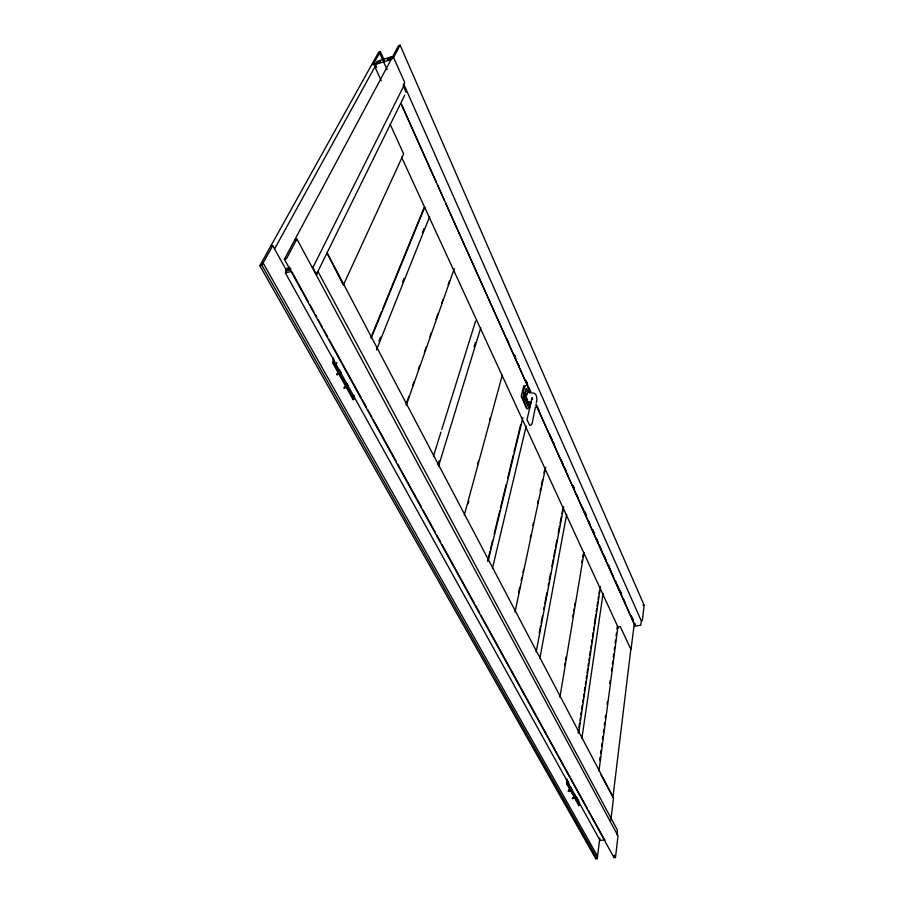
<?xml version="1.0" encoding="UTF-8"?>
<svg xmlns="http://www.w3.org/2000/svg" width="904" height="904" viewBox="0 0 904 904"><rect width="100%" height="100%" fill="white"/><g stroke="black" fill="none" stroke-linecap="round" stroke-linejoin="round"><path stroke-width="1.36" d="M337 374.9C340.808 372.685 336.322 375.081 338.277 373.747C338.469 373.668 338.378 374.561 338.537 373.16M347.181 386.268L346.582 385.183L347.147 384.878M570.707 788.446C570.243 787.915 572.266 788.729 570.944 790.548M574.142 797.791C573.317 797.701 573.69 797.735 574.108 797.746M572.695 798.39L572.865 797.678M573.17 798.243C573.712 797.565 572.458 797.927 573.667 798.04M403.647 83.88L641.354 621.059L640.699 625.229L635.297 625.975L635.173 624.867M339.475 372.55L339.633 371.533M568.763 790.39L568.605 791.249L569.543 790.763L569.463 789.633L570.028 790.525L569.972 789.463M524.422 395.997L526.252 388.562L528.252 392.404M345.531 386.946C344.3 387.94 344.367 387.421 345.791 387.296C346.119 386.042 344.051 388.55 345.882 386.449M595.736 858.732L597.239 858.71L599.815 838.064M317.824 271.528L316.66 274.714L312.264 266.51M575.272 797.87L574.537 796.232M316.355 274.511L316.231 273.878M575.701 796.481C575.611 797.204 573.87 794.571 574.831 794.706C578.04 803.566 573.215 792.944 575.475 796.232M353.961 395.195L353.78 399.353L353.148 399.681L353.328 395.545M347.034 386.223L347.159 386.867L348.39 386.516A2.836 0.712 69.1 0 0 346.684 383.454L346.051 383.771M347.407 387.127L346.944 385.24M339.644 371.747A2.859 0.723 69 0 0 338.751 370.629L339.362 370.301A2.859 0.723 69 0 1 341.124 373.42L340.525 373.68M339.644 372.324L340.153 373.454M340.017 372.516L340.514 373.894M336.763 362.538L335.938 365.623M353.148 399.681L332.864 363.193L333.237 357.792M353.78 399.353L333.508 362.866L333.791 358.786M642.326 620.63L644.145 605.149L642.857 605.251M391.997 58.048L393.681 57.336L400.076 45.2L398.494 45.709L284.387 259.278L614.019 857.659L615.477 857.557L618.02 835.906L297.043 239.289M406.088 92.366L403.094 85.236M347.373 387.138L348.006 387.511L347.87 386.381M595.747 858.755L259.855 265.697L378.731 52.093L380.358 51.551L384.392 60.579M614.019 857.659L614.302 855.15M617.003 834.618L617.375 830.098L318.072 271.697M635.071 624.675L635.004 625.726M612.901 797.633L630.834 649.208L620.257 626.608L617.884 626.901L598.968 770.942M610.901 820.086L613.511 797.803L326.943 252.442M634.19 624.607L631.026 649.332M286.591 270.714L285.415 272.952L600.098 840.46L604.787 839.839M339.395 371.781C342.277 371.329 340.48 378.211 339.791 371.657M599.714 760.049L600.086 757.258M600.64 753.077L601.002 750.286M601.555 746.105L601.928 743.325M602.471 739.144L602.844 736.353M603.397 732.172L603.759 729.392M604.313 725.211L604.674 722.42M605.228 718.239L605.601 715.459M607.07 704.306L607.431 701.515M609.816 683.401L610.189 680.622M611.477 670.87L611.838 668.079M612.392 663.898L612.765 661.106M613.307 656.937L613.68 654.146M614.234 649.965L614.596 647.174M615.149 642.993L615.511 640.213M616.065 636.032L616.438 633.241M616.98 629.06L617.353 626.28M581.882 738.342L603.081 593.465M578.684 732.737L600.493 586.47M578.108 732.963L578.526 730.172M578.933 727.392L579.566 723.211M579.984 720.42L580.402 717.64M580.809 714.849L581.227 712.069M581.645 709.278L582.266 705.109M582.684 702.318L583.103 699.526M583.521 696.747L583.939 693.956M584.357 691.176L584.978 686.995M585.396 684.215L585.815 681.424M586.233 678.644L586.639 675.853M587.058 673.073L587.69 668.892M588.097 666.101L588.515 663.321M588.933 660.53L589.351 657.75M589.77 654.959L590.391 650.79M590.809 647.999L591.227 645.219M591.645 642.428L592.063 639.648M592.47 636.857L593.103 632.676M593.521 629.896L593.939 627.105M594.346 624.325L595.804 614.573M596.222 611.782L596.64 609.002M597.058 606.211L597.68 602.041M598.098 599.25L598.516 596.471M598.934 593.679L599.352 590.9M521.619 395.828L526.772 407.919M564.684 665.389L565.147 662.609M565.621 659.83L566.085 657.05M572.808 616.731L573.272 613.952M573.735 611.172L574.198 608.392M574.661 605.612L575.125 602.821M581.86 562.503L582.323 559.723M582.786 556.943L583.249 554.163M559.938 697.12L584.018 552.513M539.835 658.451L566.672 514.342M347.441 387.466L346.582 385.183M539.247 632.834L540.569 625.918M541.101 623.15L542.411 616.223M543.733 609.307L544.253 606.539M544.784 603.77L546.886 592.685M548.208 585.769L548.739 583.001M549.259 580.232L550.581 573.305M551.892 566.39L553.214 559.463M553.745 556.694L555.056 549.768M555.587 546.999L556.898 540.083M558.22 533.157L559.531 526.23M560.062 523.461L561.384 516.546M561.904 513.777L562.966 508.24M536.162 651.953L563.757 506.568M535.428 407.071L532.241 422.993L531.258 424.959L529.62 425.287L527.009 419.761L532.094 397.59L532.592 399.195M536.208 403.082C537.541 400.043 537.258 392.551 532.433 392.901M518.546 592.877L519.71 587.363M521.179 580.481L521.755 577.735M522.93 572.221L523.518 569.463M530.241 537.801L530.829 535.044M532.874 525.405L533.45 522.659M537.552 503.381L538.14 500.624M540.185 490.985L540.761 488.228M541.349 485.482L542.524 479.967M543.982 473.086L544.863 468.961M515.031 611.951L545.7 467.278M574.119 797.249L573.633 797.983M492.431 568.39L526.151 426.292M531.145 401.839L529.213 408.823L523.665 397.082C522.365 390.087 526.761 376.459 529.778 393.116M526.49 388.573L524.444 396.167L528.558 405.365L529.608 401.726M487.572 561.147L489.889 551.598M490.544 548.875L492.533 540.682M494.183 533.868L499.81 510.681M500.477 507.958L506.093 484.77M507.754 477.945L513.37 454.757M514.037 452.034L520.659 424.756M488.171 560.921L522.851 417.704M568.605 791.249L568.74 790.412M468.148 503.686L468.882 500.963M477.685 463.888L478.431 461.164M489.527 420.326L490.262 417.603M464.249 515.382L502.274 375.149M634.913 623.918L634.698 625.704M536.072 404.913L634.687 624.924L635.026 623.952M438.609 466.023L480.792 327.723M437.943 464.882L439.174 460.859M474.08 346.74L475.312 342.718M340.175 374.154L340.729 373.804M433.445 456.204L440.96 432.112M441.796 429.434L475.628 321.022M406.28 405.184L454.283 268.635M406.122 404.156L408.913 396.201M412.653 385.59L414.055 381.612M418.247 369.679L419.648 365.702M424.315 352.447L426.179 347.147M429.92 336.537L431.321 332.559M435.988 319.304L437.852 314.004M441.581 303.394L442.983 299.416M448.113 284.828L449.514 280.85M527.495 408.845L526.636 408.642L521.224 396.246L523.891 385.522M343.294 284.975L327.011 253.041M343.475 284.839L403.625 153.929L390.223 124.413M376.459 349.972L429.649 216.644M378.979 341.079L380.55 337.158M402.506 282.263L404.077 278.342M422.371 232.599L423.942 228.678M371.148 338.322L424.812 207.005M371.024 337.35L381.669 311.349M382.731 308.75L424.225 207.321M316.298 274.669L404.777 95.044M286.263 270.081L285.822 270.917L290.523 269.697M296.851 239.21L286.545 258.578L284.387 259.278M274.579 248.962L374.9 66.794M259.877 265.742L261.844 265.234L272.782 245.718M373.522 63.845L380.358 51.551M375.013 63.54L374.471 64.738L391.511 59.393L392.223 58.059L387.387 59.607L390.878 58.071L391.579 56.749L377.16 61.359L376.426 62.681L380.313 61.438L375.013 63.54L376.765 67.404M575.678 798.017L575.272 796.345M286.376 268.612L289.913 267.211M381.239 80.806L373.555 63.811L371.962 64.546M570.661 789.35L570.876 788.785L571.238 789.78M571.034 788.525L570.808 789.09M270.658 246.25L272.725 245.605L286.726 270.906M528.738 405.376L524.557 396.144M572.661 798.255L573.622 797.825M347.475 385.737L347.204 386.822L346.661 385.838M345.769 387.228L345.723 386.641M571.407 789.926L570.673 787.203L570.503 787.847M568.074 791.237L569.961 790.299M572.266 798.74L574.537 797.565M566.537 779.451L567.26 784.785L578.854 805.634L578.56 800.017M567.26 784.785L567.011 779.169M569.543 786.536L568.48 784.627L568.537 781.282M343.904 388.178L346.322 386.991M332.864 363.193L333.508 362.866M344.91 387.262L344.413 386.867L345.034 387.33M294.885 239.628L296.817 239.108M285.494 270.285L291.065 268.827M285.415 272.952L291.596 271.347L308.614 302.264M383.567 61.913L387.081 69.563M393.522 57.449L404.63 82.275L404.303 84.852L312.581 268.16M569.949 789.746L569.452 790.322M644.055 605.081L400.133 45.211M600.945 774.92L613.115 797.464M336.706 374.279C337.599 375.205 339.282 373.171 336.706 374.053M571.588 790.695L571.012 788.661L571.26 789.486M339.757 371.668L340.616 373.476M339.678 374.301L338.932 372.143M261.844 265.234L597.239 858.71M263.109 262.951L597.544 856.212M567.757 784.536L579.34 805.385M336.491 366.617L338.164 369.623M342.955 378.267L344.786 381.567M348.458 388.189L349.814 390.63M575.046 796.3L575.577 797.43L575.385 796.39M309.97 304.727L314.061 312.151M315.417 314.626L316.784 317.101M318.14 319.575L322.231 326.988M323.587 329.463L327.677 336.887M329.033 339.35L361.035 397.466M362.391 399.941L366.482 407.365M367.838 409.84L371.928 417.252M373.284 419.727L396.438 461.774M397.794 464.249L421.626 507.517M422.982 509.992L435.242 532.253M436.598 534.727L440.689 542.14M442.045 544.615L474.046 602.731M475.402 605.205L479.493 612.629M480.849 615.104L587.058 807.995M588.414 810.47L604.753 840.144M347.407 385.273L347.837 386.392M347.226 386.675C350.13 390.291 345.328 380.381 347.294 386.618M570.865 790.412L570.367 788.695M339.915 373.691L339.508 372.538M401.534 157.07L618.325 627.862M526.512 388.799L528.139 392.426M379.59 52.929L383.047 60.658M514.512 354.73L515.653 357.306M526.026 380.46L527.755 384.324M573.26 485.821L574.413 488.544M584.786 511.562L586.515 515.562M592.854 529.71L594.583 533.575M608.403 564.458L609.556 567.023M619.929 590.188L621.658 594.052M632.032 617.104L633.173 619.782M507.031 338.955L508.76 342.819M514.534 355.701L515.687 358.278M518.003 363.431L519.156 366.007M526.083 381.465L527.235 384.042M528.964 387.906L531.269 393.059M537.044 405.941L539.349 411.094M549.745 434.293L552.163 439.559M553.203 442.022L554.355 444.598M561.282 460.057L563.011 463.921M564.164 466.498L566.48 471.651M572.243 484.533L574.56 489.685M576.865 494.838L578.018 497.415M582.063 506.443L583.792 510.308M584.944 512.884L586.176 515.483M588.414 520.614L590.142 524.478M596.493 538.648L598.279 542.502M599.375 545.089L601.68 550.242M603.996 555.395L606.301 560.548M609.183 566.989L610.912 570.853M612.076 573.43L613.228 576.006M615.534 581.17L618.991 588.899M620.155 591.476L621.308 594.052M623.613 599.205L625.342 603.07M631.139 615.861L633.421 621.104M530.354 392.042L401.173 103.836L436.304 182.337M536.117 404.902L634.732 624.913M437.457 184.913L444.372 200.349M445.525 202.925L530.309 392.053M571.012 789.678L571.497 790.604L571.486 789.791M571.271 789.034L571.543 790.175M347.78 386.968L347.746 386.844A2.836 0.712 69.1 0 0 347.509 386.144M575.577 796.989L575.441 797.554M578.085 800.3L578.854 805.634M576.989 797.328L577.294 799.385M568.198 782.559L568.48 784.627M340.243 373.058A2.859 0.723 69 0 1 340.48 373.747M346.605 384.347A2.836 0.712 69.1 0 1 346.921 384.855M527.45 400.009A3.514 1.153 78.6 0 1 526.953 399.172M526.535 398.02A3.514 1.153 78.6 0 1 526.218 394.46A3.514 1.153 78.6 0 1 527.314 393.76M527.518 399.726A3.514 1.153 78.6 0 1 527.19 399.127M526.557 397.093A3.514 1.153 78.6 0 1 527.54 393.715M525.812 397.127A13.526 4.407 78.8 0 1 528.128 392.494M528.23 402.167A16.86 5.334 78.2 0 1 525.902 396.924M528.377 401.964A13.662 4.486 78.5 0 1 528.196 402.416M569.011 790.638L568.989 789.87L568.989 790.65M344.447 387.364L344.65 388.268L344.469 387.364"/></g></svg>
